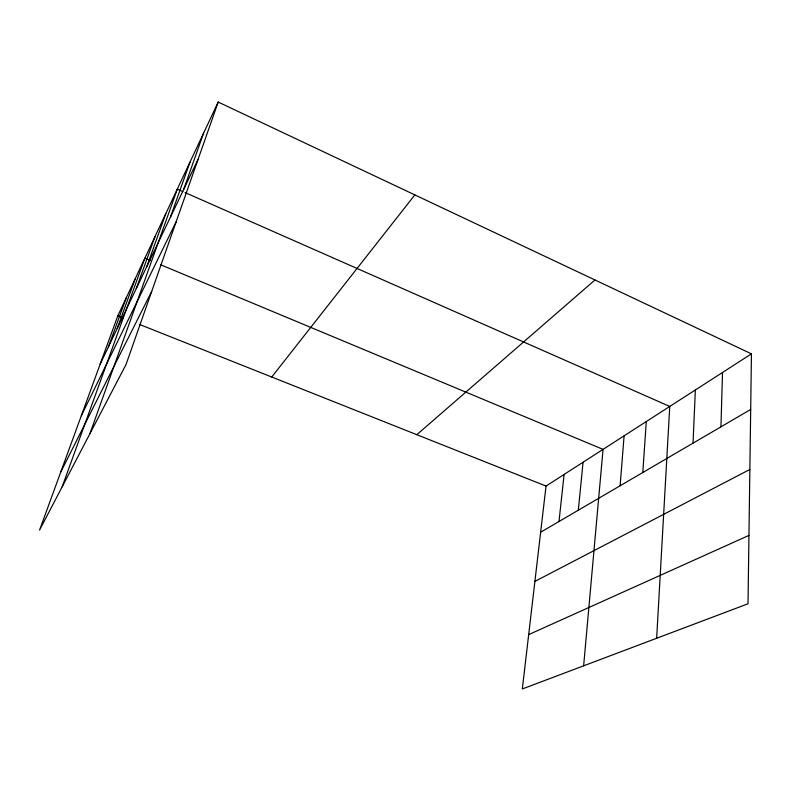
<?xml version="1.0" encoding="UTF-8"?>
<svg xmlns="http://www.w3.org/2000/svg" width="791" height="791" viewBox="0 0 791 791"><rect width="100%" height="100%" fill="white"/><g stroke="black" fill="none" stroke-linecap="round" stroke-linejoin="round"><path stroke-width="1.19" d="M751.45 353.864L748.009 603.79L522.327 688.951L546.037 486.07L751.45 353.864L218.197 102.049L117.81 315.817L39.55 530.118L125.996 364.602L218.197 102.049M720.947 426.833L722.529 372.482M693.035 443.148L695.348 389.973M656.649 638.268L669.75 406.455L185.094 192.579M642.806 472.514L646.287 421.544M620.124 485.773L624.089 435.841M583.639 665.814L603.049 449.377L160.721 264.797M578.31 510.215L583.076 462.231M559 521.506L564.102 474.452M183.72 189.356L203.564 133.195M170.391 217.228L189.969 162.155M146.78 266.616L165.803 213.629M89.927 433.656L177.303 189.138L182.869 191.59M136.279 288.586L155.016 236.598M62.173 486.811L144.872 258.192L150.537 260.546M108.436 346.824L126.323 297.693M117.157 328.581L135.33 278.521M100.2 364.038L198.096 159.288M81.325 415.74L176.136 221.816M60.729 472.118L151.694 291.414M271.748 377.02L414.84 194.912M416.798 434.694L594.98 279.974M540.639 532.234L750.689 409.451M534.894 581.395L749.858 469.468M528.675 634.619L748.948 535.408M117.81 315.817L123.495 318.081M139.414 324.409L546.037 486.07"/></g></svg>
